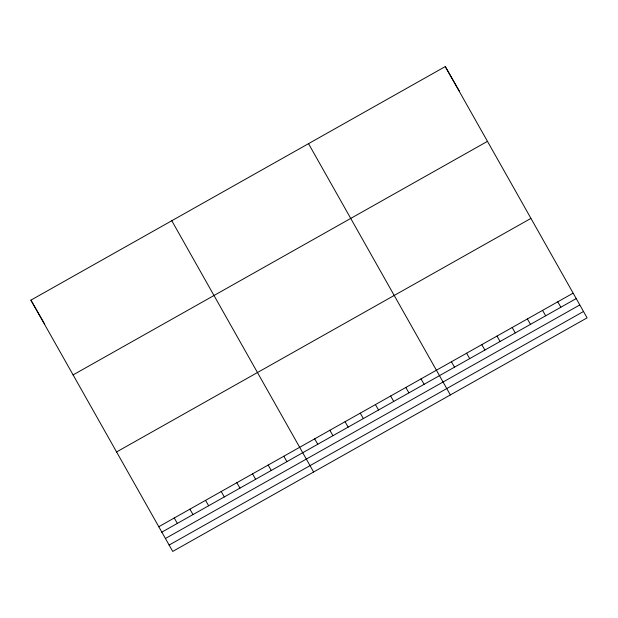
<?xml version="1.0" encoding="UTF-8"?>
<svg xmlns="http://www.w3.org/2000/svg" width="618" height="618" viewBox="0 0 618 618"><rect width="100%" height="100%" fill="white"/><g stroke="black" fill="none" stroke-linecap="round" stroke-linejoin="round"><path stroke-width="0.93" d="M445.269 66.582L587.1 317.853L172.731 551.418L30.9 300.147L445.269 66.582L459.413 91.178M73.032 374.948L487.409 141.383M116.447 452.013L530.823 218.455M158.587 526.822L572.956 293.256M161.692 532.222L576.061 298.664M165.33 538.556L579.707 304.998M169.085 545.084L583.462 311.518M557.76 301.823L560.866 307.223M542.565 310.383L545.679 315.79M527.378 318.95L530.483 324.35M512.183 327.517L515.288 332.917M496.988 336.076L500.093 341.484M481.793 344.643L484.898 350.043M466.598 353.202L469.711 358.61M451.41 361.769L454.516 367.169M450.36 394.933L308.529 143.662M421.02 378.896L424.126 384.303M405.825 387.463L408.931 392.863M390.63 396.022L393.736 401.43M375.435 404.589L378.548 409.989M360.248 413.156L363.353 418.556M345.053 421.715L348.158 427.123M329.857 430.282L332.963 435.682M314.662 438.842L317.768 444.249M313.612 472.005L171.789 220.734M283.816 456.231L286.922 461.638M268.166 465.053L271.271 470.46M252.507 473.875L255.613 479.282M236.856 482.704L239.962 488.104M221.198 491.526L224.311 496.926M205.547 500.348L208.652 505.756M189.888 509.17L193.001 514.578M174.237 517.992L177.343 523.4M30.9 300.147L42.209 319.815M42.619 320.518L43.422 321.924M43.832 322.627L44.643 324.041"/></g></svg>
